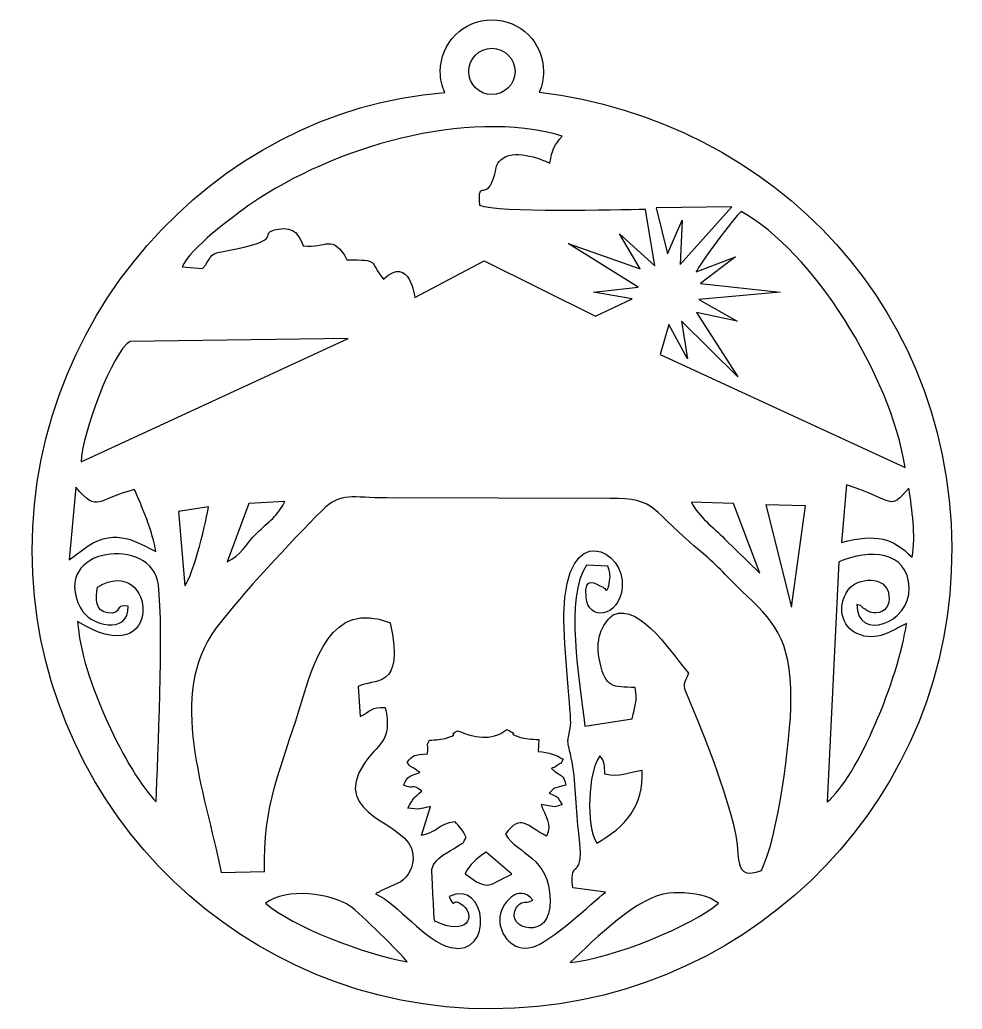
# Model space of a CAD drawing. Header units: centimetres. Extents: x 2 to 128, y -104 to 2.
# Drawn here: x 4.1 to 13.63, y -71.86 to -61.86 of the extents above; entities that cross this region are included whole.
import ezdxf

# ---------------------------------------------------------------- set-up
doc = ezdxf.new("R2010")
doc.units = ezdxf.units.CM
doc.header["$MEASUREMENT"] = 0
doc.layers.add('layer 1', color=7, linetype='Continuous')

msp = doc.modelspace()

# ---------------------------------------------------------------- linework, layer by layer
at = {"layer": 'layer 1', "color": 250}
for points, knots in [([(9.35361, -62.58767), (9.38206, -62.52325), (9.3979, -62.45199), (9.3979, -62.37704), (9.3979, -62.37704), (9.3979, -62.08879), (9.16423, -61.85513), (8.87599, -61.85513), (8.87599, -61.85513), (8.58775, -61.85513), (8.35408, -62.08879), (8.35408, -62.37704), (8.35408, -62.37704), (8.35408, -62.45329), (8.37045, -62.52572), (8.39983, -62.59101), (8.39983, -62.59101), (6.06198, -62.76803), (4.10262, -64.91285), (4.23353, -67.45821), (4.23353, -67.45821), (4.35782, -69.87557), (6.36001, -71.85854), (8.872, -71.85512), (8.872, -71.85512), (11.38129, -71.85175), (13.41765, -69.87867), (13.52013, -67.43405), (13.52013, -67.43405), (13.63066, -64.79759), (11.70418, -62.8675), (9.35361, -62.58767)], [0, 0, 0, 0, 0.11111111, 0.11111111, 0.11111111, 0.11111111, 0.22222222, 0.22222222, 0.22222222, 0.22222222, 0.33333333, 0.33333333, 0.33333333, 0.33333333, 0.44444444, 0.44444444, 0.44444444, 0.44444444, 0.55555556, 0.55555556, 0.55555556, 0.55555556, 0.66666667, 0.66666667, 0.66666667, 0.66666667, 0.77777778, 0.77777778, 0.77777778, 0.77777778, 1, 1, 1, 1]), ([(8.87599, -62.61109), (9.00526, -62.61109), (9.11004, -62.5063), (9.11004, -62.37704), (9.11004, -62.37704), (9.11004, -62.24777), (9.00526, -62.14298), (8.87599, -62.14298), (8.87599, -62.14298), (8.74672, -62.14298), (8.64194, -62.24777), (8.64194, -62.37704), (8.64194, -62.37704), (8.64194, -62.5063), (8.74672, -62.61109), (8.87599, -62.61109)], [0, 0, 0, 0, 0.2, 0.2, 0.2, 0.2, 0.4, 0.4, 0.4, 0.4, 0.6, 0.6, 0.6, 0.6, 1, 1, 1, 1]), ([(9.92267, -64.85199), (9.92267, -64.85199), (8.79743, -64.29201), (8.79743, -64.29201), (8.79743, -64.29201), (8.79743, -64.29201), (8.09577, -64.6632), (8.09577, -64.6632), (8.09577, -64.6632), (8.09534, -64.66198), (8.04885, -64.22823), (7.78042, -64.47617), (7.78042, -64.47617), (7.62348, -64.29079), (7.74946, -64.28323), (7.41045, -64.28221), (7.41045, -64.28221), (7.26575, -64.01059), (7.20043, -64.16749), (6.96828, -64.14077), (6.96828, -64.14077), (6.92768, -64.04006), (6.88166, -63.94143), (6.71739, -63.97062), (6.71739, -63.97062), (6.46759, -64.01499), (6.84953, -64.07726), (6.15855, -64.19637), (6.15855, -64.19637), (5.9902, -64.22536), (6.04493, -64.27385), (5.94908, -64.37095), (5.94908, -64.37095), (5.94908, -64.37095), (5.7446, -64.35185), (5.7446, -64.35185), (5.7446, -64.35185), (5.82613, -64.16745), (6.24063, -63.85409), (6.44688, -63.71242), (6.44688, -63.71242), (7.27144, -63.14605), (8.61808, -62.74458), (9.58652, -63.03066), (9.58652, -63.03066), (9.51068, -63.12082), (9.4827, -63.16496), (9.46168, -63.30542), (9.46168, -63.30542), (9.35999, -63.25194), (9.08751, -63.15814), (8.96542, -63.2725), (8.96542, -63.2725), (8.91422, -63.32048), (8.92466, -63.34029), (8.90421, -63.41633), (8.90421, -63.41633), (8.82194, -63.72266), (8.73229, -63.43214), (8.75215, -63.7318), (8.75215, -63.7318), (8.93435, -63.81055), (10.14178, -63.77504), (10.42917, -63.77323), (10.42917, -63.77323), (10.42917, -63.77323), (10.52329, -64.34396), (10.52329, -64.34396), (10.52329, -64.34396), (10.52329, -64.34396), (10.16635, -64.01758), (10.16635, -64.01758), (10.16635, -64.01758), (10.16635, -64.01758), (10.37452, -64.37138), (10.37452, -64.37138), (10.37452, -64.37138), (10.37452, -64.37138), (9.64556, -64.11802), (9.64556, -64.11802), (9.64556, -64.11802), (9.64556, -64.11802), (10.35443, -64.55802), (10.35443, -64.55802), (10.35443, -64.55802), (10.35443, -64.55802), (9.90172, -64.60926), (9.90172, -64.60926), (9.90172, -64.60926), (9.90172, -64.60926), (10.29554, -64.67567), (10.29554, -64.67567), (10.29554, -64.67567), (10.29554, -64.67567), (9.92267, -64.85199), (9.92267, -64.85199)], [0, 0, 0, 0, 0.04, 0.04, 0.04, 0.04, 0.08, 0.08, 0.08, 0.08, 0.12, 0.12, 0.12, 0.12, 0.16, 0.16, 0.16, 0.16, 0.2, 0.2, 0.2, 0.2, 0.24, 0.24, 0.24, 0.24, 0.28, 0.28, 0.28, 0.28, 0.32, 0.32, 0.32, 0.32, 0.36, 0.36, 0.36, 0.36, 0.4, 0.4, 0.4, 0.4, 0.44, 0.44, 0.44, 0.44, 0.48, 0.48, 0.48, 0.48, 0.52, 0.52, 0.52, 0.52, 0.56, 0.56, 0.56, 0.56, 0.6, 0.6, 0.6, 0.6, 0.64, 0.64, 0.64, 0.64, 0.68, 0.68, 0.68, 0.68, 0.72, 0.72, 0.72, 0.72, 0.76, 0.76, 0.76, 0.76, 0.8, 0.8, 0.8, 0.8, 0.84, 0.84, 0.84, 0.84, 0.88, 0.88, 0.88, 0.88, 0.92, 0.92, 0.92, 0.92, 1, 1, 1, 1]), ([(10.651, -64.22132), (10.651, -64.22132), (10.53679, -63.75593), (10.53679, -63.75593), (10.53679, -63.75593), (10.53679, -63.75593), (11.30192, -63.74562), (11.30192, -63.74562), (11.30192, -63.74562), (11.30192, -63.74562), (10.77823, -64.33066), (10.77823, -64.33066), (10.77823, -64.33066), (10.77823, -64.33066), (10.79859, -63.88078), (10.79859, -63.88078), (10.79859, -63.88078), (10.79859, -63.88078), (10.651, -64.22132), (10.651, -64.22132)], [0, 0, 0, 0, 0.16666667, 0.16666667, 0.16666667, 0.16666667, 0.33333333, 0.33333333, 0.33333333, 0.33333333, 0.5, 0.5, 0.5, 0.5, 0.66666667, 0.66666667, 0.66666667, 0.66666667, 1, 1, 1, 1]), ([(10.9394, -64.40477), (10.97393, -64.32733), (11.32271, -63.85692), (11.39651, -63.79305), (11.39651, -63.79305), (12.11585, -64.19154), (12.90624, -65.443), (13.05329, -66.38048), (13.05329, -66.38048), (13.05329, -66.38048), (10.57692, -65.23777), (10.57692, -65.23777), (10.57692, -65.23777), (10.57692, -65.23777), (10.6661, -64.93497), (10.6661, -64.93497), (10.6661, -64.93497), (10.6661, -64.93497), (10.85289, -65.2836), (10.85289, -65.2836), (10.85289, -65.2836), (10.85289, -65.2836), (10.794, -64.9019), (10.794, -64.9019), (10.794, -64.9019), (10.794, -64.9019), (11.36053, -65.46575), (11.36053, -65.46575), (11.36053, -65.46575), (11.36053, -65.46575), (10.9441, -64.81508), (10.9441, -64.81508), (10.9441, -64.81508), (10.9441, -64.81508), (11.35649, -64.90315), (11.35649, -64.90315), (11.35649, -64.90315), (11.35649, -64.90315), (10.96851, -64.68399), (10.96851, -64.68399), (10.96851, -64.68399), (10.96851, -64.68399), (11.79143, -64.60926), (11.79143, -64.60926), (11.79143, -64.60926), (11.79143, -64.60926), (10.98506, -64.52231), (10.98506, -64.52231), (10.98506, -64.52231), (10.98506, -64.52231), (11.33926, -64.25298), (11.33926, -64.25298), (11.33926, -64.25298), (11.33926, -64.25298), (10.9394, -64.40477), (10.9394, -64.40477)], [0, 0, 0, 0, 0.06666667, 0.06666667, 0.06666667, 0.06666667, 0.13333333, 0.13333333, 0.13333333, 0.13333333, 0.2, 0.2, 0.2, 0.2, 0.26666667, 0.26666667, 0.26666667, 0.26666667, 0.33333333, 0.33333333, 0.33333333, 0.33333333, 0.4, 0.4, 0.4, 0.4, 0.46666667, 0.46666667, 0.46666667, 0.46666667, 0.53333333, 0.53333333, 0.53333333, 0.53333333, 0.6, 0.6, 0.6, 0.6, 0.66666667, 0.66666667, 0.66666667, 0.66666667, 0.73333333, 0.73333333, 0.73333333, 0.73333333, 0.8, 0.8, 0.8, 0.8, 0.86666667, 0.86666667, 0.86666667, 0.86666667, 1, 1, 1, 1]), ([(7.42233, -65.07841), (7.42233, -65.07841), (4.72446, -66.32445), (4.72446, -66.32445), (4.72446, -66.32445), (4.7232, -66.06273), (5.04095, -65.19983), (5.2182, -65.10615), (5.2182, -65.10615), (5.2182, -65.10615), (7.42233, -65.07841), (7.42233, -65.07841)], [0, 0, 0, 0, 0.25, 0.25, 0.25, 0.25, 0.5, 0.5, 0.5, 0.5, 1, 1, 1, 1]), ([(5.26309, -66.60399), (5.33222, -66.76355), (5.44952, -67.03854), (5.4786, -67.23235), (5.4786, -67.23235), (5.30421, -67.14443), (5.07689, -66.98569), (4.79343, -67.17365), (4.79343, -67.17365), (4.79343, -67.17365), (4.60295, -67.31537), (4.60295, -67.31537), (4.60295, -67.31537), (4.60295, -67.31537), (4.668, -66.58186), (4.668, -66.58186), (4.668, -66.58186), (4.90195, -66.84657), (4.87668, -66.70164), (5.26309, -66.60399)], [0, 0, 0, 0, 0.16666667, 0.16666667, 0.16666667, 0.16666667, 0.33333333, 0.33333333, 0.33333333, 0.33333333, 0.5, 0.5, 0.5, 0.5, 0.66666667, 0.66666667, 0.66666667, 0.66666667, 1, 1, 1, 1]), ([(7.80901, -66.68987), (7.80901, -66.68987), (10.06803, -66.69356), (10.06803, -66.69356), (10.06803, -66.69356), (10.54663, -66.68975), (10.46958, -66.80306), (11.01253, -67.25279), (11.01253, -67.25279), (11.14514, -67.3626), (11.27642, -67.51079), (11.40012, -67.62837), (11.40012, -67.62837), (11.7234, -67.9356), (11.8994, -68.09352), (11.8994, -68.72824), (11.8994, -68.72824), (11.8994, -69.14061), (11.76188, -70.14396), (11.59981, -70.45552), (11.59981, -70.45552), (11.30501, -70.56577), (11.3918, -70.31165), (11.33256, -70.05538), (11.33256, -70.05538), (11.23726, -69.64292), (11.02772, -69.09295), (10.85548, -68.70046), (10.85548, -68.70046), (10.79318, -68.55851), (10.81926, -68.56966), (10.86454, -68.46247), (10.86454, -68.46247), (10.72114, -68.30652), (10.38664, -67.74387), (10.10091, -67.8715), (10.10091, -67.8715), (9.98332, -67.96852), (9.91368, -68.12373), (9.96877, -68.35728), (9.96877, -68.35728), (10.02868, -68.6112), (10.09902, -68.60014), (10.32422, -68.60536), (10.32422, -68.60536), (10.35137, -68.75213), (10.31842, -68.78995), (10.29452, -68.92197), (10.29452, -68.92197), (10.29452, -68.92197), (9.81517, -68.99835), (9.81517, -68.99835), (9.81517, -68.99835), (9.76182, -68.53666), (9.60849, -67.68824), (9.8331, -67.36959), (9.8331, -67.36959), (9.8331, -67.36959), (10.04837, -67.37963), (10.04837, -67.37963), (10.04837, -67.37963), (10.06572, -67.44229), (10.07702, -67.45406), (10.06532, -67.53131), (10.06532, -67.53131), (10.04237, -67.68298), (10.02601, -67.59954), (9.99933, -67.59094), (9.99933, -67.59094), (9.91863, -67.56509), (9.80905, -67.4548), (9.82753, -67.69515), (9.82753, -67.69515), (9.84561, -67.9305), (10.16113, -67.90822), (10.19416, -67.59283), (10.19416, -67.59283), (10.23281, -67.22376), (9.6225, -66.88502), (9.60331, -67.86322), (9.60331, -67.86322), (9.59668, -68.20126), (9.68409, -68.89898), (9.67134, -68.98741), (9.67134, -68.98741), (9.64215, -69.18954), (9.62712, -69.08894), (9.6775, -69.3165), (9.6775, -69.3165), (9.73019, -69.55437), (9.71811, -69.79993), (9.75083, -70.04698), (9.75083, -70.04698), (9.82753, -70.6263), (9.6489, -70.28622), (9.69429, -70.62991), (9.69429, -70.62991), (9.69429, -70.62991), (10.02326, -70.6762), (10.02326, -70.6762), (10.02326, -70.6762), (9.89117, -70.78166), (9.46132, -71.18863), (9.28124, -71.23241), (9.28124, -71.23241), (9.08645, -71.27977), (8.95439, -71.10659), (8.95462, -70.95351), (8.95462, -70.95351), (8.95486, -70.79171), (9.14821, -70.57679), (9.28988, -70.75448), (9.28988, -70.75448), (9.19533, -70.80285), (9.17645, -70.744), (9.11933, -70.84141), (9.11933, -70.84141), (9.00068, -71.04379), (9.47745, -71.18836), (9.46528, -70.75593), (9.46528, -70.75593), (9.45277, -70.31071), (9.14373, -70.30184), (9.01348, -70.09014), (9.01348, -70.09014), (9.16672, -69.86859), (9.23248, -70.01309), (9.42848, -70.1076), (9.42848, -70.1076), (9.48941, -69.99617), (9.41126, -69.8999), (9.37313, -69.7878), (9.37313, -69.7878), (9.37313, -69.7878), (9.50958, -69.81084), (9.50958, -69.81084), (9.50958, -69.81084), (9.51743, -69.81033), (9.52806, -69.80774), (9.53509, -69.80676), (9.53509, -69.80676), (9.54222, -69.80578), (9.5545, -69.80091), (9.56023, -69.79973), (9.56023, -69.79973), (9.566, -69.79856), (9.57762, -69.79558), (9.5853, -69.79118), (9.5853, -69.79118), (9.52312, -69.68972), (9.54685, -69.72013), (9.45603, -69.67352), (9.45603, -69.67352), (9.51665, -69.61083), (9.47941, -69.63197), (9.62411, -69.59188), (9.62411, -69.59188), (9.59319, -69.47123), (9.57954, -69.51494), (9.47671, -69.4258), (9.47671, -69.4258), (9.48302, -69.42184), (9.49432, -69.41046), (9.49687, -69.41627), (9.49687, -69.41627), (9.50067, -69.42486), (9.51947, -69.40642), (9.53516, -69.39418), (9.53516, -69.39418), (9.60158, -69.34232), (9.55619, -69.41517), (9.59546, -69.33035), (9.59546, -69.33035), (9.52065, -69.28923), (9.46073, -69.25961), (9.34406, -69.25255), (9.34406, -69.25255), (9.34406, -69.25255), (9.35151, -69.1332), (9.35151, -69.1332), (9.35151, -69.1332), (9.27148, -69.12661), (9.21506, -69.12743), (9.15624, -69.10688), (9.15624, -69.10688), (8.9959, -69.05074), (9.1823, -69.10322), (9.02807, -69.03108), (9.02807, -69.03108), (8.86219, -69.15274), (8.69647, -69.11167), (8.52859, -69.04336), (8.52859, -69.04336), (8.41289, -69.09824), (8.56924, -69.06043), (8.42965, -69.11233), (8.42965, -69.11233), (8.36475, -69.13645), (8.31434, -69.13305), (8.24415, -69.13865), (8.24415, -69.13865), (8.19951, -69.22481), (8.24121, -69.14548), (8.22575, -69.2766), (8.22575, -69.2766), (8.08051, -69.29099), (8.08863, -69.28339), (8.0184, -69.36013), (8.0184, -69.36013), (8.05587, -69.42961), (8.06258, -69.39261), (8.14654, -69.46676), (8.14654, -69.46676), (8.03386, -69.50505), (8.02805, -69.49583), (7.98325, -69.59188), (7.98325, -69.59188), (8.10201, -69.65285), (8.05246, -69.55939), (8.166, -69.6539), (8.166, -69.6539), (8.09318, -69.71986), (8.08251, -69.71535), (8.02727, -69.82441), (8.02727, -69.82441), (8.02727, -69.82441), (8.12591, -69.83705), (8.12591, -69.83705), (8.12591, -69.83705), (8.12822, -69.83685), (8.23991, -69.81256), (8.25545, -69.80982), (8.25545, -69.80982), (8.25545, -69.80982), (8.1629, -70.10058), (8.1629, -70.10058), (8.1629, -70.10058), (8.35377, -70.06115), (8.31481, -69.99312), (8.50356, -69.96283), (8.50356, -69.96283), (8.54786, -70.0185), (8.57642, -70.03729), (8.61597, -70.12337), (8.61597, -70.12337), (8.56151, -70.21404), (8.61817, -70.14695), (8.52804, -70.21145), (8.52804, -70.21145), (8.44969, -70.26755), (8.29986, -70.31867), (8.26714, -70.44265), (8.26714, -70.44265), (8.26636, -70.44563), (8.28943, -70.93918), (8.2972, -70.96763), (8.2972, -70.96763), (8.63378, -71.12891), (8.71197, -70.9147), (8.5845, -70.81031), (8.5845, -70.81031), (8.45777, -70.70657), (8.51517, -70.86774), (8.44271, -70.72019), (8.44271, -70.72019), (8.82979, -70.53222), (8.90001, -71.3358), (8.46021, -71.23489), (8.46021, -71.23489), (8.19605, -71.17431), (7.9253, -70.78625), (7.69909, -70.69331), (7.69909, -70.69331), (7.70662, -70.68766), (7.7189, -70.67123), (7.72309, -70.6784), (7.72309, -70.6784), (7.72718, -70.68547), (7.74122, -70.6671), (7.74691, -70.66416), (7.74691, -70.66416), (7.74691, -70.66416), (7.95465, -70.5691), (7.95465, -70.5691), (7.95465, -70.5691), (8.02605, -70.52049), (8.08977, -70.42334), (8.07745, -70.29251), (8.07745, -70.29251), (8.04528, -69.95051), (7.2231, -69.91924), (7.58668, -69.37021), (7.58668, -69.37021), (7.70654, -69.18919), (7.88159, -69.15015), (7.79548, -68.80862), (7.79548, -68.80862), (7.65741, -68.79481), (7.64863, -68.85206), (7.54285, -68.89996), (7.54285, -68.89996), (7.54285, -68.89996), (7.52481, -68.59586), (7.52481, -68.59586), (7.52481, -68.59586), (7.67264, -68.51006), (8.00545, -68.64628), (7.84566, -67.95075), (7.84566, -67.95075), (7.24213, -67.71614), (7.08002, -68.32904), (6.92423, -68.84017), (6.92423, -68.84017), (6.75525, -69.39445), (6.55284, -69.80986), (6.57791, -70.46623), (6.57791, -70.46623), (6.57791, -70.46623), (6.1376, -70.47478), (6.1376, -70.47478), (6.1376, -70.47478), (5.97627, -69.65002), (5.58186, -68.67716), (6.08836, -68.00411), (6.08836, -68.00411), (6.35397, -67.65112), (6.84093, -67.13619), (7.15857, -66.81597), (7.15857, -66.81597), (7.35124, -66.62173), (7.46702, -66.68999), (7.80901, -66.68987)], [0, 0, 0, 0, 0.01190476, 0.01190476, 0.01190476, 0.01190476, 0.02380952, 0.02380952, 0.02380952, 0.02380952, 0.03571429, 0.03571429, 0.03571429, 0.03571429, 0.04761905, 0.04761905, 0.04761905, 0.04761905, 0.05952381, 0.05952381, 0.05952381, 0.05952381, 0.07142857, 0.07142857, 0.07142857, 0.07142857, 0.08333333, 0.08333333, 0.08333333, 0.08333333, 0.0952381, 0.0952381, 0.0952381, 0.0952381, 0.10714286, 0.10714286, 0.10714286, 0.10714286, 0.11904762, 0.11904762, 0.11904762, 0.11904762, 0.13095238, 0.13095238, 0.13095238, 0.13095238, 0.14285714, 0.14285714, 0.14285714, 0.14285714, 0.1547619, 0.1547619, 0.1547619, 0.1547619, 0.16666667, 0.16666667, 0.16666667, 0.16666667, 0.17857143, 0.17857143, 0.17857143, 0.17857143, 0.19047619, 0.19047619, 0.19047619, 0.19047619, 0.20238095, 0.20238095, 0.20238095, 0.20238095, 0.21428571, 0.21428571, 0.21428571, 0.21428571, 0.22619048, 0.22619048, 0.22619048, 0.22619048, 0.23809524, 0.23809524, 0.23809524, 0.23809524, 0.25, 0.25, 0.25, 0.25, 0.26190476, 0.26190476, 0.26190476, 0.26190476, 0.27380952, 0.27380952, 0.27380952, 0.27380952, 0.28571429, 0.28571429, 0.28571429, 0.28571429, 0.29761905, 0.29761905, 0.29761905, 0.29761905, 0.30952381, 0.30952381, 0.30952381, 0.30952381, 0.32142857, 0.32142857, 0.32142857, 0.32142857, 0.33333333, 0.33333333, 0.33333333, 0.33333333, 0.3452381, 0.3452381, 0.3452381, 0.3452381, 0.35714286, 0.35714286, 0.35714286, 0.35714286, 0.36904762, 0.36904762, 0.36904762, 0.36904762, 0.38095238, 0.38095238, 0.38095238, 0.38095238, 0.39285714, 0.39285714, 0.39285714, 0.39285714, 0.4047619, 0.4047619, 0.4047619, 0.4047619, 0.41666667, 0.41666667, 0.41666667, 0.41666667, 0.42857143, 0.42857143, 0.42857143, 0.42857143, 0.44047619, 0.44047619, 0.44047619, 0.44047619, 0.45238095, 0.45238095, 0.45238095, 0.45238095, 0.46428571, 0.46428571, 0.46428571, 0.46428571, 0.47619048, 0.47619048, 0.47619048, 0.47619048, 0.48809524, 0.48809524, 0.48809524, 0.48809524, 0.5, 0.5, 0.5, 0.5, 0.51190476, 0.51190476, 0.51190476, 0.51190476, 0.52380952, 0.52380952, 0.52380952, 0.52380952, 0.53571429, 0.53571429, 0.53571429, 0.53571429, 0.54761905, 0.54761905, 0.54761905, 0.54761905, 0.55952381, 0.55952381, 0.55952381, 0.55952381, 0.57142857, 0.57142857, 0.57142857, 0.57142857, 0.58333333, 0.58333333, 0.58333333, 0.58333333, 0.5952381, 0.5952381, 0.5952381, 0.5952381, 0.60714286, 0.60714286, 0.60714286, 0.60714286, 0.61904762, 0.61904762, 0.61904762, 0.61904762, 0.63095238, 0.63095238, 0.63095238, 0.63095238, 0.64285714, 0.64285714, 0.64285714, 0.64285714, 0.6547619, 0.6547619, 0.6547619, 0.6547619, 0.66666667, 0.66666667, 0.66666667, 0.66666667, 0.67857143, 0.67857143, 0.67857143, 0.67857143, 0.69047619, 0.69047619, 0.69047619, 0.69047619, 0.70238095, 0.70238095, 0.70238095, 0.70238095, 0.71428571, 0.71428571, 0.71428571, 0.71428571, 0.72619048, 0.72619048, 0.72619048, 0.72619048, 0.73809524, 0.73809524, 0.73809524, 0.73809524, 0.75, 0.75, 0.75, 0.75, 0.76190476, 0.76190476, 0.76190476, 0.76190476, 0.77380952, 0.77380952, 0.77380952, 0.77380952, 0.78571429, 0.78571429, 0.78571429, 0.78571429, 0.79761905, 0.79761905, 0.79761905, 0.79761905, 0.80952381, 0.80952381, 0.80952381, 0.80952381, 0.82142857, 0.82142857, 0.82142857, 0.82142857, 0.83333333, 0.83333333, 0.83333333, 0.83333333, 0.8452381, 0.8452381, 0.8452381, 0.8452381, 0.85714286, 0.85714286, 0.85714286, 0.85714286, 0.86904762, 0.86904762, 0.86904762, 0.86904762, 0.88095238, 0.88095238, 0.88095238, 0.88095238, 0.89285714, 0.89285714, 0.89285714, 0.89285714, 0.9047619, 0.9047619, 0.9047619, 0.9047619, 0.91666667, 0.91666667, 0.91666667, 0.91666667, 0.92857143, 0.92857143, 0.92857143, 0.92857143, 0.94047619, 0.94047619, 0.94047619, 0.94047619, 0.95238095, 0.95238095, 0.95238095, 0.95238095, 0.96428571, 0.96428571, 0.96428571, 0.96428571, 0.97619048, 0.97619048, 0.97619048, 0.97619048, 1, 1, 1, 1]), ([(12.40943, -67.13827), (12.40943, -67.13827), (12.45937, -66.5557), (12.45937, -66.5557), (12.45937, -66.5557), (12.96682, -66.72349), (12.88506, -66.82311), (13.09103, -66.59077), (13.09103, -66.59077), (13.12399, -66.81279), (13.16357, -67.06004), (13.1234, -67.28893), (13.1234, -67.28893), (12.91868, -67.09052), (12.77493, -67.04925), (12.40943, -67.13827)], [0, 0, 0, 0, 0.2, 0.2, 0.2, 0.2, 0.4, 0.4, 0.4, 0.4, 0.6, 0.6, 0.6, 0.6, 1, 1, 1, 1]), ([(6.00942, -66.77799), (6.00127, -66.88243), (5.85685, -67.47626), (5.77057, -67.57709), (5.77057, -67.57709), (5.77057, -67.57709), (5.70768, -66.82546), (5.70768, -66.82546), (5.70768, -66.82546), (5.70768, -66.82546), (6.00942, -66.77799), (6.00942, -66.77799)], [0, 0, 0, 0, 0.25, 0.25, 0.25, 0.25, 0.5, 0.5, 0.5, 0.5, 1, 1, 1, 1]), ([(6.41666, -66.7472), (6.41666, -66.7472), (6.7826, -66.72503), (6.7826, -66.72503), (6.7826, -66.72503), (6.70774, -66.87407), (6.62476, -66.92299), (6.49697, -67.04858), (6.49697, -67.04858), (6.39308, -67.15067), (6.3371, -67.27249), (6.19786, -67.33566), (6.19786, -67.33566), (6.19786, -67.33566), (6.41666, -66.7472), (6.41666, -66.7472)], [0, 0, 0, 0, 0.2, 0.2, 0.2, 0.2, 0.4, 0.4, 0.4, 0.4, 0.6, 0.6, 0.6, 0.6, 1, 1, 1, 1]), ([(11.22875, -67.10264), (11.10642, -66.98091), (10.96984, -66.88282), (10.89271, -66.73338), (10.89271, -66.73338), (10.89271, -66.73338), (11.31981, -66.74617), (11.31981, -66.74617), (11.31981, -66.74617), (11.31981, -66.74617), (11.58318, -67.45002), (11.58318, -67.45002), (11.58318, -67.45002), (11.58318, -67.45002), (11.22875, -67.10264), (11.22875, -67.10264)], [0, 0, 0, 0, 0.2, 0.2, 0.2, 0.2, 0.4, 0.4, 0.4, 0.4, 0.6, 0.6, 0.6, 0.6, 1, 1, 1, 1]), ([(11.64375, -66.75979), (11.64375, -66.75979), (12.04688, -66.76932), (12.04688, -66.76932), (12.04688, -66.76932), (12.04688, -66.76932), (11.90603, -67.79378), (11.90603, -67.79378), (11.90603, -67.79378), (11.90603, -67.79378), (11.64375, -66.75979), (11.64375, -66.75979)], [0, 0, 0, 0, 0.25, 0.25, 0.25, 0.25, 0.5, 0.5, 0.5, 0.5, 1, 1, 1, 1]), ([(4.71567, -67.80214), (4.4016, -67.18036), (5.44882, -67.06588), (5.50445, -67.56724), (5.50445, -67.56724), (5.55816, -68.05099), (5.49786, -69.29323), (5.48091, -69.76321), (5.48091, -69.76321), (5.19871, -69.4748), (4.71704, -68.50786), (4.68753, -67.93914), (4.68753, -67.93914), (5.58398, -68.50241), (5.48432, -67.22604), (4.88712, -67.59228), (4.88712, -67.59228), (4.86946, -67.71009), (4.8622, -67.83532), (4.99442, -67.85189), (4.99442, -67.85189), (5.14676, -67.87095), (5.04546, -67.75788), (5.19828, -67.7835), (5.19828, -67.7835), (5.2073, -68.08045), (4.80771, -67.98426), (4.71567, -67.80214)], [0, 0, 0, 0, 0.125, 0.125, 0.125, 0.125, 0.25, 0.25, 0.25, 0.25, 0.375, 0.375, 0.375, 0.375, 0.5, 0.5, 0.5, 0.5, 0.625, 0.625, 0.625, 0.625, 0.75, 0.75, 0.75, 0.75, 1, 1, 1, 1]), ([(12.26611, -69.76266), (12.26611, -69.76266), (12.38342, -67.33667), (12.38342, -67.33667), (12.38342, -67.33667), (12.69333, -67.20034), (13.08079, -67.22082), (13.09452, -67.59973), (13.09452, -67.59973), (13.10755, -67.9597), (12.56684, -68.14335), (12.56636, -67.76843), (12.56636, -67.76843), (12.64111, -67.78632), (12.58881, -67.78154), (12.64808, -67.813), (12.64808, -67.813), (12.6772, -67.82842), (12.68453, -67.85424), (12.75653, -67.85189), (12.75653, -67.85189), (12.85127, -67.84874), (12.90338, -67.77291), (12.89008, -67.67255), (12.89008, -67.67255), (12.86266, -67.46555), (12.56719, -67.49357), (12.47848, -67.61817), (12.47848, -67.61817), (12.35364, -67.79362), (12.41928, -67.9914), (12.56488, -68.05994), (12.56488, -68.05994), (12.7652, -68.15422), (12.92982, -68.02349), (13.06753, -67.9602), (13.06753, -67.9602), (12.98808, -68.50975), (12.56938, -69.52247), (12.26611, -69.76266)], [0, 0, 0, 0, 0.09090909, 0.09090909, 0.09090909, 0.09090909, 0.18181818, 0.18181818, 0.18181818, 0.18181818, 0.27272727, 0.27272727, 0.27272727, 0.27272727, 0.36363636, 0.36363636, 0.36363636, 0.36363636, 0.45454545, 0.45454545, 0.45454545, 0.45454545, 0.54545455, 0.54545455, 0.54545455, 0.54545455, 0.63636364, 0.63636364, 0.63636364, 0.63636364, 0.72727273, 0.72727273, 0.72727273, 0.72727273, 0.81818182, 0.81818182, 0.81818182, 0.81818182, 1, 1, 1, 1]), ([(9.93495, -70.17947), (9.82549, -70.00834), (9.84589, -69.45389), (9.96818, -69.29743), (9.96818, -69.29743), (10.01663, -69.35487), (10.01444, -69.39183), (10.01707, -69.48131), (10.01707, -69.48131), (10.17, -69.51804), (10.24591, -69.46747), (10.39512, -69.44455), (10.39512, -69.44455), (10.41513, -69.80005), (10.22206, -70.02027), (9.93495, -70.17947)], [0, 0, 0, 0, 0.2, 0.2, 0.2, 0.2, 0.4, 0.4, 0.4, 0.4, 0.6, 0.6, 0.6, 0.6, 1, 1, 1, 1]), ([(8.60439, -70.48875), (8.65379, -70.39078), (8.71888, -70.3368), (8.81633, -70.27045), (8.81633, -70.27045), (8.81633, -70.27045), (9.07652, -70.49374), (9.07652, -70.49374), (9.07652, -70.49374), (8.84733, -70.59107), (8.85587, -70.6826), (8.60439, -70.48875)], [0, 0, 0, 0, 0.25, 0.25, 0.25, 0.25, 0.5, 0.5, 0.5, 0.5, 1, 1, 1, 1]), ([(6.58815, -70.78771), (6.79538, -70.6252), (7.25378, -70.68558), (7.4456, -70.81874), (7.4456, -70.81874), (7.53324, -70.87959), (7.97242, -71.30951), (8.01758, -71.37872), (8.01758, -71.37872), (7.60536, -71.30869), (6.84705, -71.02016), (6.58815, -70.78771)], [0, 0, 0, 0, 0.25, 0.25, 0.25, 0.25, 0.5, 0.5, 0.5, 0.5, 1, 1, 1, 1]), ([(9.66596, -71.38621), (9.92346, -71.14245), (10.35784, -70.71383), (10.66598, -70.68464), (10.66598, -70.68464), (10.78564, -70.6733), (10.97165, -70.68868), (11.08197, -70.73706), (11.08197, -70.73706), (11.08197, -70.73706), (11.16578, -70.78771), (11.16578, -70.78771), (11.16578, -70.78771), (10.92359, -71.00792), (10.07371, -71.35188), (9.66596, -71.38621)], [0, 0, 0, 0, 0.2, 0.2, 0.2, 0.2, 0.4, 0.4, 0.4, 0.4, 0.6, 0.6, 0.6, 0.6, 1, 1, 1, 1])]:
    msp.add_open_spline(points, degree=3, knots=knots, dxfattribs=at)

doc.saveas('drawing.dxf')
